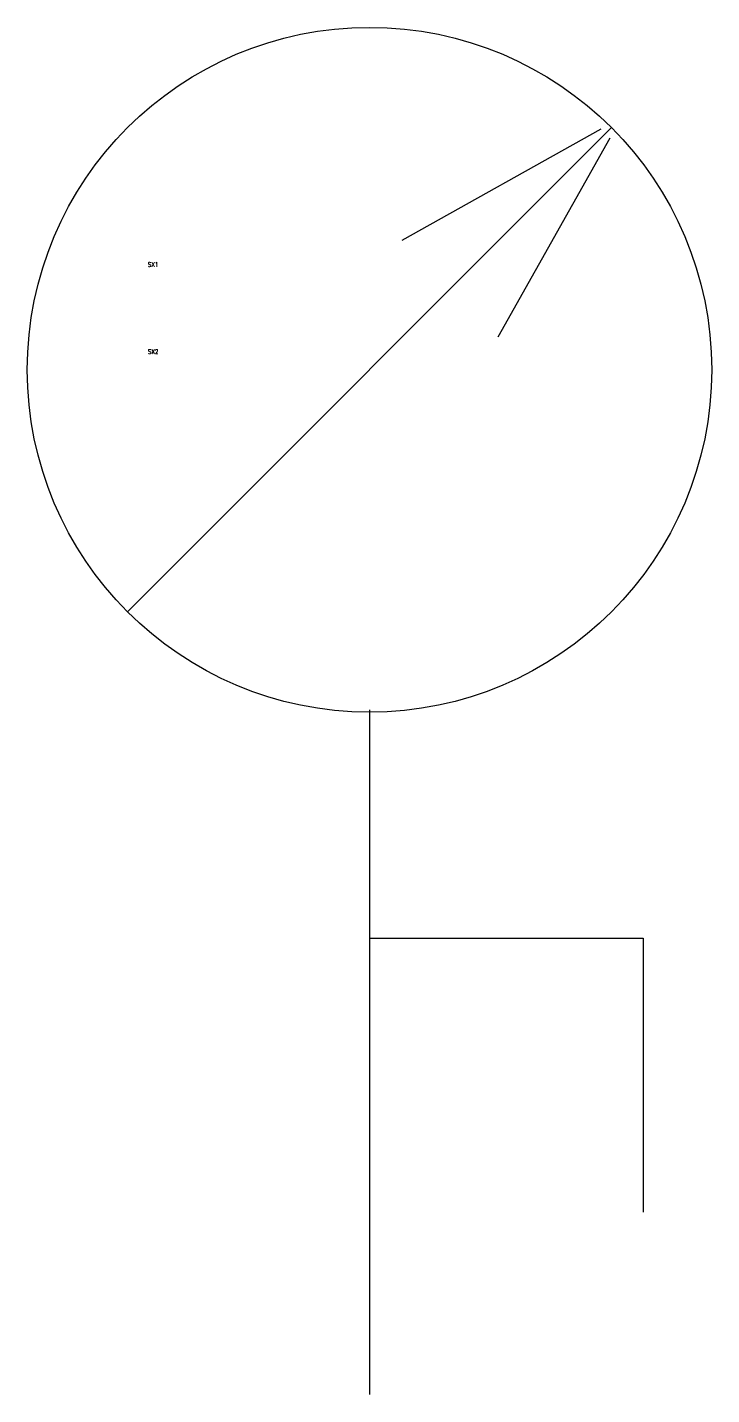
# Model space of a CAD drawing. Extents: x -1.5 to 1.5, y 0 to 5.99.
import ezdxf

# ---------------------------------------------------------------- set-up
doc = ezdxf.new("R2010")
doc.units = 0
doc.header["$LTSCALE"] = 1000
doc.header["$MEASUREMENT"] = 0
doc.layers.get('0').update_dxf_attribs({"linetype": 'CONTINUOUS'})
doc.styles.get("Standard").update_dxf_attribs({"font": 'txt', "width": 0.7, "bigfont": 'hztxt.shx'})

msp = doc.modelspace()

# ---------------------------------------------------------------- linework, layer by layer
for p, q in [((-1.0607, 3.4295), (1.0607, 5.5509)), ((1.0144, 5.5436), (0.1414, 5.0559)), ((1.0533, 5.5046), (0.5627, 4.6332)), ((0, 3), (0, 0)), ((0, 2), (1.2, 2)), ((1.2, 2), (1.2, 0.8))]:
    msp.add_line(p, q)
msp.add_circle((0, 4.4902), 1.5)

# ---------------------------------------------------------------- texts
at = {"width": 0.8, "flags": 1}
for tag, p in [('SX1', (-0.9714, 4.9409)), ('SX2', (-0.9714, 4.5595))]:
    msp.add_attdef(tag, p, '', height=0.02, dxfattribs=at)

doc.saveas('drawing.dxf')
